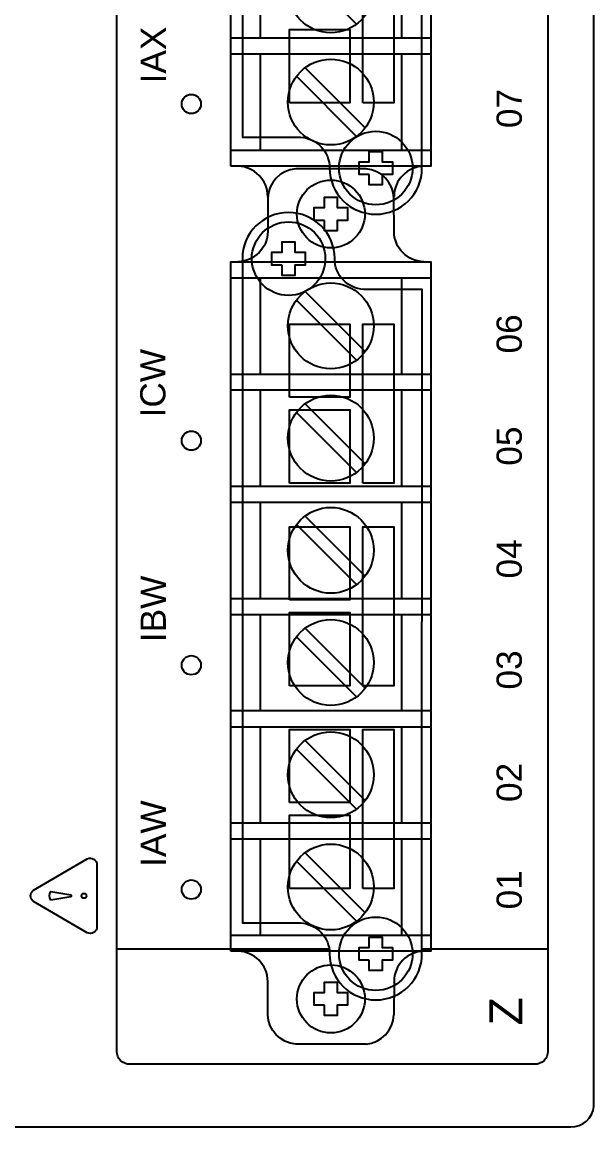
# Model space of a CAD drawing. Extents: x 1 to 47, y 1 to 34.6.
# Drawn here: x 38.632 to 40.86, y 3.325 to 7.632 of the extents above; entities that cross this region are included whole.
import ezdxf

# ---------------------------------------------------------------- set-up
doc = ezdxf.new("R2010")
doc.units = 0
doc.header["$MEASUREMENT"] = 0
for name, color, linetype in [('10_0______DWG_', 7, 'CONTINUOUS'), ('2_1__X__SCREW_TERMINAL_BLO', 7, 'CONTINUOUS'), ('2_2__2__CONNECTORIZED', 7, 'CONTINUOUS')]:
    doc.layers.add(name, color=color, linetype=linetype)
doc.styles.add('ARIAL', font='arial.ttf')

msp = doc.modelspace()

# ---------------------------------------------------------------- linework, layer by layer
at = {"layer": '10_0______DWG_'}
for points in [[(40.7706, 20.575), (32.8906, 20.575, 0.414214), (32.8006, 20.485), (32.8006, 3.415, 0.414214), (32.8906, 3.325), (40.7706, 3.325, 0.381966), (40.86, 3.405), (40.86, 20.495, 0.381966)], [(38.6757, 4.2475), (38.8848, 4.3699, -0.555022), (38.9233, 4.347), (38.9233, 4.1049, -0.555022), (38.8848, 4.082), (38.6757, 4.2044, -0.531445)], [(38.7437, 4.2095, -0.299493), (38.7437, 4.2425), (38.8221, 4.2296), (38.823, 4.2286), (38.823, 4.2234), (38.8221, 4.2224), (38.7437, 4.2095)]]:
    msp.add_lwpolyline(points, format="xyb", close=True, dxfattribs=at)
msp.add_lwpolyline([(40.2278, 16.3305), (40.6308, 16.3305, -0.414214), (40.6808, 16.2805), (40.6808, 3.6192, -0.414214), (40.6308, 3.5692), (39.0508, 3.5692, -0.414214), (39.0008, 3.6192), (39.0008, 16.2805, -0.414214), (39.0508, 16.3305), (40.0227, 16.3305)], format="xyb", dxfattribs=at)
for centre, radius in [((39.2911, 7.3128), 0.0375), ((39.2911, 6.0003), 0.0375), ((39.2911, 5.1249), 0.0375), ((39.2911, 4.2503), 0.0375), ((38.8727, 4.226), 0.00944)]:
    msp.add_circle(centre, radius, dxfattribs=at)
at = {"layer": '2_1__X__SCREW_TERMINAL_BLO'}
for points in [[(39.445, 7.0703), (39.445, 9.7579), (40.225, 9.7579), (40.225, 7.0703)], [(39.8102, 6.8592), (39.7699, 6.8592), (39.7699, 6.9091), (39.8102, 6.9091), (39.8102, 6.9492), (39.8601, 6.9492), (39.8601, 6.9091), (39.9001, 6.9091), (39.9001, 6.8592), (39.8601, 6.8592), (39.8601, 6.819), (39.8102, 6.819)], [(39.445, 4.0102), (39.445, 6.6978), (40.225, 6.6978), (40.225, 4.0102)], [(39.8102, 3.799), (39.7699, 3.799), (39.7699, 3.849), (39.8102, 3.849), (39.8102, 3.8891), (39.8601, 3.8891), (39.8601, 3.849), (39.9001, 3.849), (39.9001, 3.799), (39.8601, 3.799), (39.8601, 3.7589), (39.8102, 3.7589)]]:
    msp.add_lwpolyline(points, close=True, dxfattribs=at)
for points in [[(39.5601, 7.5704), (39.5601, 7.9454)], [(40.1099, 7.9454), (40.1099, 7.5704)], [(39.701, 7.8583), (39.9352, 7.6242)], [(39.445, 7.5704), (40.225, 7.5704)], [(39.445, 7.5079), (40.225, 7.5079)], [(39.5601, 7.1329), (39.5601, 7.5079)], [(40.1099, 7.5079), (40.1099, 7.1329)], [(39.7345, 7.4542), (39.9686, 7.2201)], [(39.701, 7.4208), (39.9352, 7.1867)], [(39.445, 7.1329), (40.225, 7.1329)], [(39.445, 6.6352), (40.225, 6.6352)], [(39.5601, 6.2602), (39.5601, 6.6352)], [(40.1099, 6.6352), (40.1099, 6.2602)], [(39.701, 6.5482), (39.9352, 6.314)], [(39.7345, 6.5816), (39.9686, 6.3474)], [(39.445, 6.2602), (40.225, 6.2602)], [(39.445, 6.1979), (40.225, 6.1979)], [(39.5601, 5.8229), (39.5601, 6.1979)], [(40.1099, 6.1979), (40.1099, 5.8229)], [(39.7345, 6.1441), (39.9686, 5.9099)], [(39.701, 6.1107), (39.9352, 5.8765)], [(39.445, 5.8229), (40.225, 5.8229)], [(39.445, 5.7603), (40.225, 5.7603)], [(39.5601, 5.3853), (39.5601, 5.7603)], [(40.1099, 5.7603), (40.1099, 5.3853)], [(39.7345, 5.7065), (39.9686, 5.4724)], [(39.701, 5.6731), (39.9352, 5.439)], [(39.445, 5.3853), (40.225, 5.3853)], [(39.445, 5.3228), (40.225, 5.3228)], [(39.5601, 4.9478), (39.5601, 5.3228)], [(40.1099, 5.3228), (40.1099, 4.9478)], [(39.7345, 5.269), (39.9686, 5.0348)], [(39.701, 5.2356), (39.9352, 5.0014)], [(39.445, 4.9478), (40.225, 4.9478)], [(39.445, 4.8853), (40.225, 4.8853)], [(39.5601, 4.5103), (39.5601, 4.8853)], [(40.1099, 4.8853), (40.1099, 4.5103)], [(39.7345, 4.8317), (39.9686, 4.5975)], [(39.701, 4.7982), (39.9352, 4.5641)], [(39.445, 4.5103), (40.225, 4.5103)], [(39.445, 4.4478), (40.225, 4.4478)], [(39.5601, 4.0728), (39.5601, 4.4478)], [(40.1099, 4.4478), (40.1099, 4.0728)], [(39.7345, 4.3941), (39.9686, 4.16)], [(39.701, 4.3607), (39.9352, 4.1265)], [(39.445, 4.0728), (40.225, 4.0728)], [(39.0008, 4.0192), (39.445, 4.0192)], [(40.225, 4.0192), (40.6808, 4.0192)]]:
    msp.add_lwpolyline(points, dxfattribs=at)
for points in [[(39.589, 6.9523, 0.403969), (39.4731, 7.0703)], [(40.1969, 7.0703, 0.403969), (40.081, 6.9523)], [(40.1969, 6.698, -0.403969), (40.081, 6.8159), (40.0809, 6.9461, 0.374201), (39.9722, 7.0607), (39.6978, 7.0607, 0.374201), (39.589, 6.9461), (39.589, 6.8159, -0.403969), (39.4731, 6.698)], [(39.9722, 3.6475), (39.6978, 3.6475, -0.374201), (39.589, 3.7621), (39.589, 3.8922, 0.403969), (39.4731, 4.0102)], [(40.1969, 4.0102, 0.403969), (40.081, 3.8922), (40.0809, 3.7621, -0.374201)], [(39.9722, 3.6475, 0.374201), (40.0809, 3.7621)]]:
    msp.add_lwpolyline(points, format="xyb", dxfattribs=at)
for centre, radius in [((39.8348, 7.758), 0.1673), ((39.8348, 7.3204), 0.1673), ((39.835, 6.8841), 0.1324), ((39.8348, 6.4478), 0.1673), ((39.8348, 6.0103), 0.1673), ((39.8348, 5.5728), 0.1673), ((39.8348, 5.1352), 0.1673), ((39.8348, 4.6979), 0.1673), ((39.8348, 4.2603), 0.1673), ((39.835, 3.824), 0.1324)]:
    msp.add_circle(centre, radius, dxfattribs=at)
at = {"layer": '2_2__2__CONNECTORIZED'}
for points in [[(39.83, 7.063, 1), (40.19, 7.063), (40.1902, 9.653), (39.9639, 9.653, -0.405199), (39.85, 9.7729, 0.999995), (39.4899, 9.7729), (39.4901, 7.183), (39.7161, 7.183, -0.399232)], [(39.83, 4, 1), (40.19, 4), (40.1902, 6.59), (39.9639, 6.59, -0.405199), (39.85, 6.7099, 0.999995), (39.4899, 6.7099), (39.4901, 4.12), (39.7161, 4.12, -0.399232)]]:
    msp.add_lwpolyline(points, format="xyb", close=True, dxfattribs=at)
for points in [[(39.9601, 7.3179), (39.9601, 7.9379), (40.0801, 7.9379), (40.0801, 7.3179)], [(39.6735, 7.3179), (39.6735, 7.6029), (39.9085, 7.6029), (39.9085, 7.3179)], [(39.9848, 7.038), (39.9449, 7.038), (39.9449, 7.088), (39.9848, 7.088), (39.9848, 7.1281), (40.0352, 7.1281), (40.0352, 7.088), (40.0751, 7.088), (40.0751, 7.038), (40.0352, 7.038), (40.0352, 6.9979), (39.9848, 6.9979), (39.9848, 7.038)], [(39.6448, 6.6849), (39.6048, 6.6849), (39.6048, 6.7349), (39.6448, 6.7349), (39.6448, 6.775), (39.6951, 6.775), (39.6951, 6.7349), (39.7351, 6.7349), (39.7351, 6.6849), (39.6951, 6.6849), (39.6951, 6.6448), (39.6448, 6.6448), (39.6448, 6.6849)], [(39.6735, 6.1699), (39.6735, 6.4549), (39.9085, 6.4549), (39.9085, 6.1699)], [(39.9601, 5.8349), (39.9601, 6.4549), (40.0801, 6.4549), (40.0801, 5.8349)], [(39.6735, 5.8349), (39.6735, 6.1199), (39.9085, 6.1199), (39.9085, 5.8349)], [(39.6735, 5.3799), (39.6735, 5.6649), (39.9085, 5.6649), (39.9085, 5.3799)], [(39.9601, 5.0449), (39.9601, 5.6649), (40.0801, 5.6649), (40.0801, 5.0449)], [(39.6735, 5.0449), (39.6735, 5.3299), (39.9085, 5.3299), (39.9085, 5.0449)], [(39.6735, 4.5899), (39.6735, 4.8749), (39.9085, 4.8749), (39.9085, 4.5899)], [(39.9601, 4.2549), (39.9601, 4.8749), (40.0801, 4.8749), (40.0801, 4.2549)], [(39.6735, 4.2549), (39.6735, 4.5399), (39.9085, 4.5399), (39.9085, 4.2549)], [(39.9848, 3.975), (39.9449, 3.975), (39.9449, 4.025), (39.9848, 4.025), (39.9848, 4.0651), (40.0352, 4.0651), (40.0352, 4.025), (40.0751, 4.025), (40.0751, 3.975), (40.0352, 3.975), (40.0352, 3.9349), (39.9848, 3.9349), (39.9848, 3.975)]]:
    msp.add_lwpolyline(points, close=True, dxfattribs=at)
for points in [[(39.0008, 4.0192), (39.8284, 4.0192)], [(40.19, 4.0192), (40.6808, 4.0192)]]:
    msp.add_lwpolyline(points, dxfattribs=at)
for centre in [(40.01, 7.063), (39.67, 6.7099), (40.01, 4)]:
    msp.add_circle(centre, 0.1433, dxfattribs=at)

# ---------------------------------------------------------------- texts
at = {"layer": '10_0______DWG_', "style": 'ARIAL'}
for s, height, p in [('IAX', 0.09833, (39.1919, 7.3931)), ('07', 0.09833, (40.579, 7.2189)), ('06', 0.09833, (40.579, 6.3402)), ('ICW', 0.09833, (39.1903, 6.091)), ('05', 0.09833, (40.579, 5.9027)), ('04', 0.09833, (40.579, 5.463)), ('IBW', 0.09833, (39.1919, 5.2148)), ('03', 0.09833, (40.579, 5.03)), ('02', 0.09833, (40.579, 4.5916)), ('IAW', 0.09833, (39.1919, 4.3387)), ('01', 0.09833, (40.579, 4.1731)), ('Z', 0.1278, (40.5806, 3.7211))]:
    msp.add_text(s, height=height, rotation=90, dxfattribs=at).set_placement(p)

doc.saveas('drawing.dxf')
